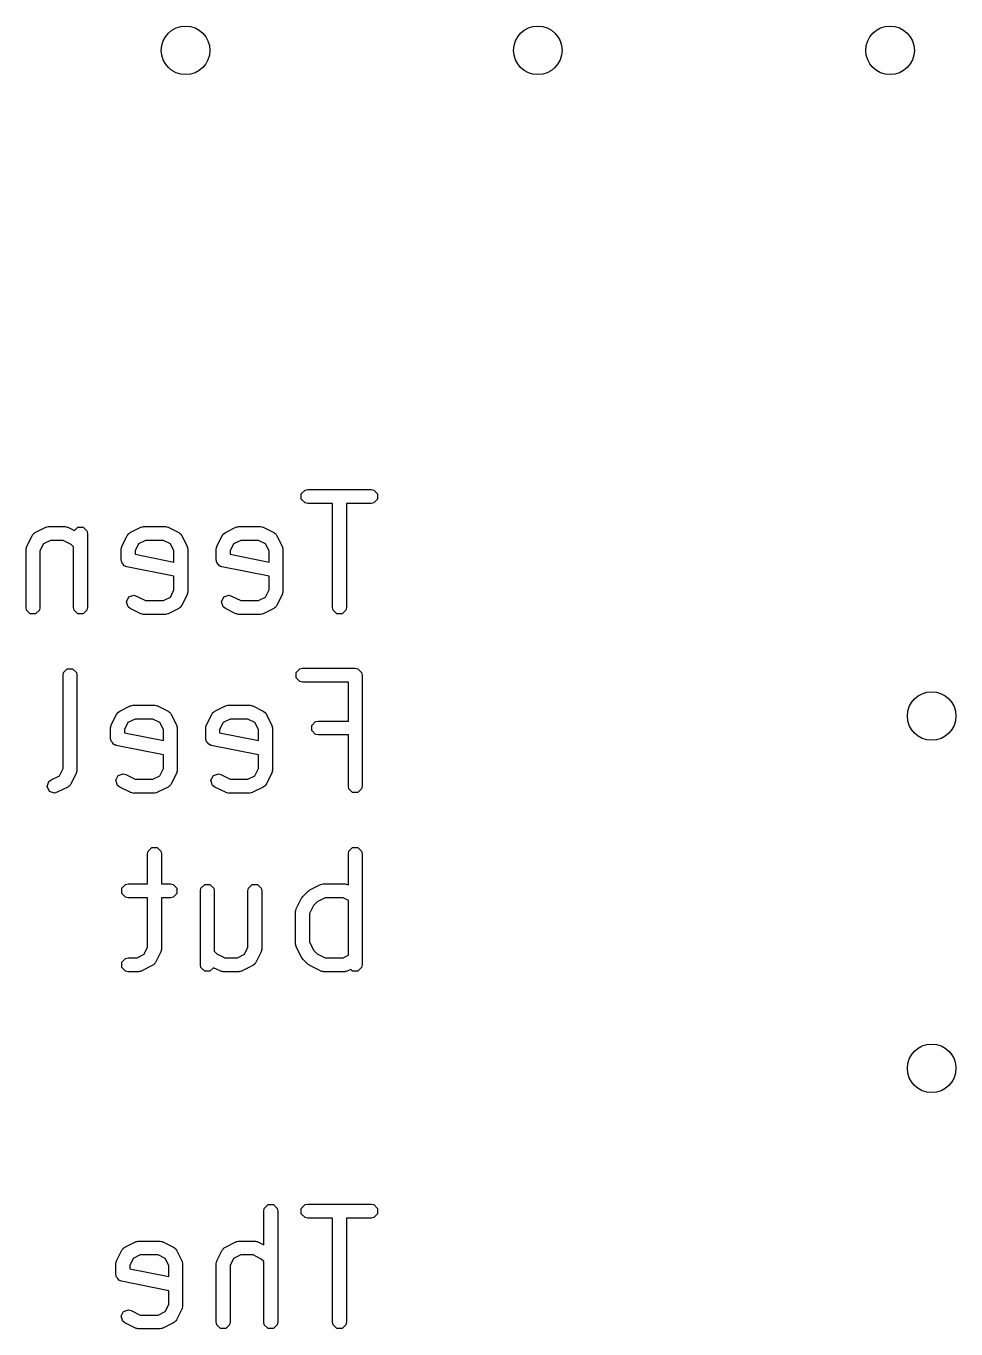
# Model space of a CAD drawing. Extents: x 2.12 to 4.38, y -4.67 to -3.06.
# Drawn here: x 4.113 to 4.377, y -3.4338 to -3.064 of the extents above; entities that cross this region are included whole.
import ezdxf

# ---------------------------------------------------------------- set-up
doc = ezdxf.new("R2010")
doc.units = 0
doc.header["$MEASUREMENT"] = 0
doc.layers.add('BLACK', color=7, linetype='CONTINUOUS')

msp = doc.modelspace()

# ---------------------------------------------------------------- linework, layer by layer
at = {"layer": 'BLACK', "linetype": 'CONTINUOUS'}
for p, q in [((4.19113, -3.19678), (4.19219, -3.19571)), ((4.19113, -3.19828), (4.19113, -3.19678)), ((4.19219, -3.19935), (4.19113, -3.19828)), ((4.19219, -3.19571), (4.19295, -3.19556)), ((4.19295, -3.19556), (4.21095, -3.19556)), ((4.21095, -3.19556), (4.2117, -3.19571)), ((4.2117, -3.19571), (4.21276, -3.19678)), ((4.21276, -3.19828), (4.2117, -3.19935)), ((4.21276, -3.19678), (4.21276, -3.19828)), ((4.19295, -3.1995), (4.19219, -3.19935)), ((4.19998, -3.1995), (4.19295, -3.1995)), ((4.19998, -3.22903), (4.19998, -3.1995)), ((4.21095, -3.1995), (4.20392, -3.1995)), ((4.20392, -3.1995), (4.20392, -3.22903)), ((4.2117, -3.19935), (4.21095, -3.1995)), ((4.11558, -3.20777), (4.11858, -3.20627)), ((4.11858, -3.20627), (4.11867, -3.20624)), ((4.11867, -3.20624), (4.1187, -3.20621)), ((4.1187, -3.20621), (4.11901, -3.20615)), ((4.11901, -3.20615), (4.11932, -3.20607)), ((4.11932, -3.20607), (4.11936, -3.20608)), ((4.11936, -3.20608), (4.11946, -3.20606)), ((4.11946, -3.20606), (4.12396, -3.20606)), ((4.12396, -3.20606), (4.12405, -3.20608)), ((4.12405, -3.20608), (4.1241, -3.20607)), ((4.1241, -3.20607), (4.1244, -3.20615)), ((4.1244, -3.20615), (4.12471, -3.20621)), ((4.12471, -3.20621), (4.12474, -3.20624)), ((4.12474, -3.20624), (4.12484, -3.20627)), ((4.12484, -3.20627), (4.12671, -3.2072)), ((4.12671, -3.2072), (4.1277, -3.20621)), ((4.1277, -3.20621), (4.12921, -3.20621)), ((4.12921, -3.20621), (4.13027, -3.20728)), ((4.14257, -3.20777), (4.14557, -3.20627)), ((4.14557, -3.20627), (4.14567, -3.20624)), ((4.14567, -3.20624), (4.1457, -3.20621)), ((4.1457, -3.20621), (4.14601, -3.20615)), ((4.14601, -3.20615), (4.14631, -3.20607)), ((4.14631, -3.20607), (4.14636, -3.20608)), ((4.14636, -3.20608), (4.14645, -3.20606)), ((4.14645, -3.20606), (4.15245, -3.20606)), ((4.15245, -3.20606), (4.15255, -3.20608)), ((4.15255, -3.20608), (4.15259, -3.20607)), ((4.15259, -3.20607), (4.1529, -3.20615)), ((4.1529, -3.20615), (4.15321, -3.20621)), ((4.15321, -3.20621), (4.15324, -3.20624)), ((4.15324, -3.20624), (4.15333, -3.20627)), ((4.15333, -3.20627), (4.15633, -3.20777)), ((4.16957, -3.20777), (4.17257, -3.20627)), ((4.17257, -3.20627), (4.17267, -3.20624)), ((4.17267, -3.20624), (4.1727, -3.20621)), ((4.1727, -3.20621), (4.17301, -3.20615)), ((4.17301, -3.20615), (4.17331, -3.20607)), ((4.17331, -3.20607), (4.17335, -3.20608)), ((4.17335, -3.20608), (4.17345, -3.20606)), ((4.17345, -3.20606), (4.17945, -3.20606)), ((4.17945, -3.20606), (4.17955, -3.20608)), ((4.17955, -3.20608), (4.17959, -3.20607)), ((4.17959, -3.20607), (4.17989, -3.20615)), ((4.17989, -3.20615), (4.1802, -3.20621)), ((4.1802, -3.20621), (4.18023, -3.20624)), ((4.18023, -3.20624), (4.18033, -3.20627)), ((4.18033, -3.20627), (4.18333, -3.20777)), ((4.1132, -3.21165), (4.1147, -3.20865)), ((4.1147, -3.20865), (4.11494, -3.20834)), ((4.11494, -3.20834), (4.11497, -3.20824)), ((4.11497, -3.20824), (4.11508, -3.20815)), ((4.11508, -3.20815), (4.11517, -3.20804)), ((4.11517, -3.20804), (4.11527, -3.20801)), ((4.11527, -3.20801), (4.11558, -3.20777)), ((4.11992, -3.21), (4.11792, -3.211)), ((4.12349, -3.21), (4.11992, -3.21)), ((4.12579, -3.21115), (4.12349, -3.21)), ((4.13027, -3.20728), (4.13042, -3.20803)), ((4.13042, -3.20803), (4.13042, -3.22903)), ((4.14019, -3.21165), (4.14169, -3.20865)), ((4.14169, -3.20865), (4.14193, -3.20834)), ((4.14193, -3.20834), (4.14197, -3.20824)), ((4.14197, -3.20824), (4.14208, -3.20815)), ((4.14208, -3.20815), (4.14216, -3.20804)), ((4.14216, -3.20804), (4.14226, -3.20801)), ((4.14226, -3.20801), (4.14257, -3.20777)), ((4.14692, -3.21), (4.14492, -3.211)), ((4.15199, -3.21), (4.14692, -3.21)), ((4.15399, -3.211), (4.15199, -3.21)), ((4.15633, -3.20777), (4.15664, -3.20801)), ((4.15664, -3.20801), (4.15674, -3.20804)), ((4.15674, -3.20804), (4.15683, -3.20815)), ((4.15683, -3.20815), (4.15694, -3.20824)), ((4.15694, -3.20824), (4.15697, -3.20834)), ((4.15697, -3.20834), (4.15721, -3.20865)), ((4.15721, -3.20865), (4.15871, -3.21165)), ((4.16719, -3.21165), (4.16869, -3.20865)), ((4.16869, -3.20865), (4.16893, -3.20834)), ((4.16893, -3.20834), (4.16896, -3.20824)), ((4.16896, -3.20824), (4.16907, -3.20815)), ((4.16907, -3.20815), (4.16916, -3.20804)), ((4.16916, -3.20804), (4.16926, -3.20801)), ((4.16926, -3.20801), (4.16957, -3.20777)), ((4.17392, -3.21), (4.17192, -3.211)), ((4.17898, -3.21), (4.17392, -3.21)), ((4.18098, -3.211), (4.17898, -3.21)), ((4.18333, -3.20777), (4.18364, -3.20801)), ((4.18364, -3.20801), (4.18374, -3.20804)), ((4.18374, -3.20804), (4.18383, -3.20815)), ((4.18383, -3.20815), (4.18394, -3.20824)), ((4.18394, -3.20824), (4.18397, -3.20834)), ((4.18397, -3.20834), (4.18421, -3.20865)), ((4.18421, -3.20865), (4.18571, -3.21165)), ((4.11299, -3.21239), (4.11308, -3.21208)), ((4.11301, -3.21243), (4.11299, -3.21239)), ((4.11299, -3.21253), (4.11301, -3.21243)), ((4.11299, -3.22903), (4.11299, -3.21253)), ((4.11308, -3.21208), (4.11314, -3.21178)), ((4.11314, -3.21178), (4.11317, -3.21174)), ((4.11317, -3.21174), (4.1132, -3.21165)), ((4.11792, -3.211), (4.11693, -3.21299)), ((4.11693, -3.21299), (4.11693, -3.22903)), ((4.12649, -3.21184), (4.12579, -3.21115)), ((4.12649, -3.22903), (4.12649, -3.21184)), ((4.13999, -3.21239), (4.14007, -3.21208)), ((4.14, -3.21243), (4.13999, -3.21239)), ((4.13999, -3.21253), (4.14, -3.21243)), ((4.13999, -3.21553), (4.13999, -3.21253)), ((4.14007, -3.21208), (4.14014, -3.21178)), ((4.14014, -3.21178), (4.14017, -3.21174)), ((4.14017, -3.21174), (4.14019, -3.21165)), ((4.14492, -3.211), (4.14392, -3.21299)), ((4.14392, -3.21299), (4.14392, -3.21391)), ((4.14392, -3.21391), (4.15498, -3.21613)), ((4.15498, -3.21299), (4.15399, -3.211)), ((4.15498, -3.21613), (4.15498, -3.21299)), ((4.15871, -3.21165), (4.15874, -3.21174)), ((4.15874, -3.21174), (4.15877, -3.21178)), ((4.15877, -3.21178), (4.15883, -3.21208)), ((4.15883, -3.21208), (4.15892, -3.21239)), ((4.15892, -3.21239), (4.1589, -3.21243)), ((4.1589, -3.21243), (4.15892, -3.21253)), ((4.15892, -3.21253), (4.15892, -3.22453)), ((4.16698, -3.21253), (4.167, -3.21243)), ((4.16698, -3.21553), (4.16698, -3.21253)), ((4.16699, -3.21239), (4.16707, -3.21208)), ((4.167, -3.21243), (4.16699, -3.21239)), ((4.16707, -3.21208), (4.16713, -3.21178)), ((4.16713, -3.21178), (4.16716, -3.21174)), ((4.16716, -3.21174), (4.16719, -3.21165)), ((4.17192, -3.211), (4.17092, -3.21299)), ((4.17092, -3.21299), (4.17092, -3.21391)), ((4.17092, -3.21391), (4.18198, -3.21613)), ((4.18198, -3.21299), (4.18098, -3.211)), ((4.18198, -3.21613), (4.18198, -3.21299)), ((4.18571, -3.21165), (4.18574, -3.21174)), ((4.18574, -3.21174), (4.18577, -3.21178)), ((4.18577, -3.21178), (4.18583, -3.21208)), ((4.18583, -3.21208), (4.18591, -3.21239)), ((4.18591, -3.21239), (4.1859, -3.21243)), ((4.1859, -3.21243), (4.18592, -3.21253)), ((4.18592, -3.21253), (4.18592, -3.22453)), ((4.14004, -3.21581), (4.13999, -3.21553)), ((4.14002, -3.21591), (4.14004, -3.21581)), ((4.14008, -3.21599), (4.14002, -3.21591)), ((4.14014, -3.21628), (4.14008, -3.21599)), ((4.14054, -3.21669), (4.14014, -3.21628)), ((4.14086, -3.21716), (4.14054, -3.21669)), ((4.14113, -3.21728), (4.14086, -3.21716)), ((4.1412, -3.21735), (4.14113, -3.21728)), ((4.1413, -3.21735), (4.1412, -3.21735)), ((4.14157, -3.21746), (4.1413, -3.21735)), ((4.15498, -3.22014), (4.14157, -3.21746)), ((4.16704, -3.21581), (4.16698, -3.21553)), ((4.16702, -3.21591), (4.16704, -3.21581)), ((4.16707, -3.21599), (4.16702, -3.21591)), ((4.16713, -3.21628), (4.16707, -3.21599)), ((4.16754, -3.21669), (4.16713, -3.21628)), ((4.16786, -3.21716), (4.16754, -3.21669)), ((4.16813, -3.21728), (4.16786, -3.21716)), ((4.1682, -3.21735), (4.16813, -3.21728)), ((4.1683, -3.21735), (4.1682, -3.21735)), ((4.16856, -3.21746), (4.1683, -3.21735)), ((4.18198, -3.22014), (4.16856, -3.21746)), ((4.15498, -3.22406), (4.15498, -3.22014)), ((4.18198, -3.22406), (4.18198, -3.22014)), ((4.15399, -3.22606), (4.15498, -3.22406)), ((4.15883, -3.22497), (4.15877, -3.22528)), ((4.15892, -3.22467), (4.15883, -3.22497)), ((4.15892, -3.22453), (4.1589, -3.22462)), ((4.1589, -3.22462), (4.15892, -3.22467)), ((4.18098, -3.22606), (4.18198, -3.22406)), ((4.18583, -3.22497), (4.18577, -3.22528)), ((4.18591, -3.22467), (4.18583, -3.22497)), ((4.18592, -3.22453), (4.1859, -3.22462)), ((4.1859, -3.22462), (4.18591, -3.22467)), ((4.14149, -3.22739), (4.14216, -3.22604)), ((4.14197, -3.22882), (4.14149, -3.22739)), ((4.14216, -3.22604), (4.14359, -3.22556)), ((4.14359, -3.22556), (4.14433, -3.22577)), ((4.14433, -3.22577), (4.14692, -3.22706)), ((4.14692, -3.22706), (4.15199, -3.22706)), ((4.15199, -3.22706), (4.15399, -3.22606)), ((4.15697, -3.22872), (4.15694, -3.22882)), ((4.15721, -3.22841), (4.15697, -3.22872)), ((4.15871, -3.22541), (4.15721, -3.22841)), ((4.15874, -3.22531), (4.15871, -3.22541)), ((4.15877, -3.22528), (4.15874, -3.22531)), ((4.16849, -3.22739), (4.16916, -3.22604)), ((4.16896, -3.22882), (4.16849, -3.22739)), ((4.16916, -3.22604), (4.17059, -3.22556)), ((4.17059, -3.22556), (4.17133, -3.22577)), ((4.17133, -3.22577), (4.17392, -3.22706)), ((4.17392, -3.22706), (4.17898, -3.22706)), ((4.17898, -3.22706), (4.18098, -3.22606)), ((4.18397, -3.22872), (4.18394, -3.22882)), ((4.18421, -3.22841), (4.18397, -3.22872)), ((4.18571, -3.22541), (4.18421, -3.22841)), ((4.18574, -3.22531), (4.18571, -3.22541)), ((4.18577, -3.22528), (4.18574, -3.22531)), ((4.11314, -3.22978), (4.11299, -3.22903)), ((4.1142, -3.23085), (4.11314, -3.22978)), ((4.11571, -3.23085), (4.1142, -3.23085)), ((4.11678, -3.22978), (4.11571, -3.23085)), ((4.11693, -3.22903), (4.11678, -3.22978)), ((4.12664, -3.22978), (4.12649, -3.22903)), ((4.1277, -3.23085), (4.12664, -3.22978)), ((4.12921, -3.23085), (4.1277, -3.23085)), ((4.13027, -3.22978), (4.12921, -3.23085)), ((4.13042, -3.22903), (4.13027, -3.22978)), ((4.14257, -3.22929), (4.14197, -3.22882)), ((4.14557, -3.23079), (4.14257, -3.22929)), ((4.14567, -3.23081), (4.14557, -3.23079)), ((4.1457, -3.23085), (4.14567, -3.23081)), ((4.14601, -3.23091), (4.1457, -3.23085)), ((4.14631, -3.23099), (4.14601, -3.23091)), ((4.14636, -3.23098), (4.14631, -3.23099)), ((4.14645, -3.231), (4.14636, -3.23098)), ((4.15245, -3.231), (4.14645, -3.231)), ((4.15255, -3.23098), (4.15245, -3.231)), ((4.15259, -3.23099), (4.15255, -3.23098)), ((4.1529, -3.23091), (4.15259, -3.23099)), ((4.15321, -3.23085), (4.1529, -3.23091)), ((4.15324, -3.23081), (4.15321, -3.23085)), ((4.15333, -3.23079), (4.15324, -3.23081)), ((4.15633, -3.22929), (4.15333, -3.23079)), ((4.15664, -3.22905), (4.15633, -3.22929)), ((4.15674, -3.22901), (4.15664, -3.22905)), ((4.15683, -3.2289), (4.15674, -3.22901)), ((4.15694, -3.22882), (4.15683, -3.2289)), ((4.16957, -3.22929), (4.16896, -3.22882)), ((4.17257, -3.23079), (4.16957, -3.22929)), ((4.17267, -3.23081), (4.17257, -3.23079)), ((4.1727, -3.23085), (4.17267, -3.23081)), ((4.17301, -3.23091), (4.1727, -3.23085)), ((4.17331, -3.23099), (4.17301, -3.23091)), ((4.17335, -3.23098), (4.17331, -3.23099)), ((4.17345, -3.231), (4.17335, -3.23098)), ((4.17945, -3.231), (4.17345, -3.231)), ((4.17955, -3.23098), (4.17945, -3.231)), ((4.17959, -3.23099), (4.17955, -3.23098)), ((4.17989, -3.23091), (4.17959, -3.23099)), ((4.1802, -3.23085), (4.17989, -3.23091)), ((4.18023, -3.23081), (4.1802, -3.23085)), ((4.18033, -3.23079), (4.18023, -3.23081)), ((4.18333, -3.22929), (4.18033, -3.23079)), ((4.18364, -3.22905), (4.18333, -3.22929)), ((4.18374, -3.22901), (4.18364, -3.22905)), ((4.18383, -3.2289), (4.18374, -3.22901)), ((4.18394, -3.22882), (4.18383, -3.2289)), ((4.20013, -3.22978), (4.19998, -3.22903)), ((4.20119, -3.23085), (4.20013, -3.22978)), ((4.2027, -3.23085), (4.20119, -3.23085)), ((4.20377, -3.22978), (4.2027, -3.23085)), ((4.20392, -3.22903), (4.20377, -3.22978)), ((4.12364, -3.24748), (4.1247, -3.24642)), ((4.1247, -3.24642), (4.12621, -3.24642)), ((4.12621, -3.24642), (4.12728, -3.24748)), ((4.18963, -3.24748), (4.19069, -3.24642)), ((4.19069, -3.24642), (4.19145, -3.24627)), ((4.19145, -3.24627), (4.20645, -3.24627)), ((4.20645, -3.24627), (4.2072, -3.24642)), ((4.2072, -3.24642), (4.20826, -3.24748)), ((4.12349, -3.24824), (4.12364, -3.24748)), ((4.12349, -3.27477), (4.12349, -3.24824)), ((4.12728, -3.24748), (4.12742, -3.24824)), ((4.12742, -3.24824), (4.12742, -3.27523)), ((4.18963, -3.24899), (4.18963, -3.24748)), ((4.19069, -3.25006), (4.18963, -3.24899)), ((4.19145, -3.25021), (4.19069, -3.25006)), ((4.20448, -3.25021), (4.19145, -3.25021)), ((4.20448, -3.26127), (4.20448, -3.25021)), ((4.20826, -3.24748), (4.20841, -3.24824)), ((4.20841, -3.24824), (4.20841, -3.27973)), ((4.13957, -3.25848), (4.14257, -3.25698)), ((4.14257, -3.25698), (4.14267, -3.25695)), ((4.14267, -3.25695), (4.1427, -3.25692)), ((4.1427, -3.25692), (4.14301, -3.25686)), ((4.14301, -3.25686), (4.14331, -3.25677)), ((4.14331, -3.25677), (4.14336, -3.25679)), ((4.14336, -3.25679), (4.14345, -3.25677)), ((4.14345, -3.25677), (4.14945, -3.25677)), ((4.14945, -3.25677), (4.14955, -3.25679)), ((4.14955, -3.25679), (4.14959, -3.25677)), ((4.14959, -3.25677), (4.1499, -3.25686)), ((4.1499, -3.25686), (4.15021, -3.25692)), ((4.15021, -3.25692), (4.15024, -3.25695)), ((4.15024, -3.25695), (4.15033, -3.25698)), ((4.15033, -3.25698), (4.15333, -3.25848)), ((4.16657, -3.25848), (4.16957, -3.25698)), ((4.16957, -3.25698), (4.16967, -3.25695)), ((4.16967, -3.25695), (4.1697, -3.25692)), ((4.1697, -3.25692), (4.17001, -3.25686)), ((4.17001, -3.25686), (4.17031, -3.25677)), ((4.17031, -3.25677), (4.17035, -3.25679)), ((4.17035, -3.25679), (4.17045, -3.25677)), ((4.17045, -3.25677), (4.17645, -3.25677)), ((4.17645, -3.25677), (4.17655, -3.25679)), ((4.17655, -3.25679), (4.17659, -3.25677)), ((4.17659, -3.25677), (4.17689, -3.25686)), ((4.17689, -3.25686), (4.1772, -3.25692)), ((4.1772, -3.25692), (4.17724, -3.25695)), ((4.17724, -3.25695), (4.17733, -3.25698)), ((4.17733, -3.25698), (4.18033, -3.25848)), ((4.13719, -3.26236), (4.13869, -3.25936)), ((4.13869, -3.25936), (4.13893, -3.25905)), ((4.13893, -3.25905), (4.13897, -3.25895)), ((4.13897, -3.25895), (4.13908, -3.25886)), ((4.13908, -3.25886), (4.13916, -3.25875)), ((4.13916, -3.25875), (4.13926, -3.25872)), ((4.13926, -3.25872), (4.13957, -3.25848)), ((4.14192, -3.2617), (4.14092, -3.2637)), ((4.14392, -3.2607), (4.14192, -3.2617)), ((4.14899, -3.2607), (4.14392, -3.2607)), ((4.15099, -3.2617), (4.14899, -3.2607)), ((4.15198, -3.2637), (4.15099, -3.2617)), ((4.15333, -3.25848), (4.15364, -3.25872)), ((4.15364, -3.25872), (4.15374, -3.25875)), ((4.15374, -3.25875), (4.15383, -3.25886)), ((4.15383, -3.25886), (4.15394, -3.25895)), ((4.15394, -3.25895), (4.15397, -3.25905)), ((4.15397, -3.25905), (4.15421, -3.25936)), ((4.15421, -3.25936), (4.15571, -3.26236)), ((4.16419, -3.26236), (4.16569, -3.25936)), ((4.16569, -3.25936), (4.16593, -3.25905)), ((4.16593, -3.25905), (4.16596, -3.25895)), ((4.16596, -3.25895), (4.16608, -3.25886)), ((4.16608, -3.25886), (4.16616, -3.25875)), ((4.16616, -3.25875), (4.16626, -3.25872)), ((4.16626, -3.25872), (4.16657, -3.25848)), ((4.16892, -3.2617), (4.16792, -3.2637)), ((4.17092, -3.2607), (4.16892, -3.2617)), ((4.17599, -3.2607), (4.17092, -3.2607)), ((4.17798, -3.2617), (4.17599, -3.2607)), ((4.17898, -3.2637), (4.17798, -3.2617)), ((4.18033, -3.25848), (4.18064, -3.25872)), ((4.18064, -3.25872), (4.18074, -3.25875)), ((4.18074, -3.25875), (4.18083, -3.25886)), ((4.18083, -3.25886), (4.18094, -3.25895)), ((4.18094, -3.25895), (4.18097, -3.25905)), ((4.18097, -3.25905), (4.18121, -3.25936)), ((4.18121, -3.25936), (4.18271, -3.26236)), ((4.19413, -3.26248), (4.19519, -3.26142)), ((4.19519, -3.26142), (4.19595, -3.26127)), ((4.19595, -3.26127), (4.20448, -3.26127)), ((4.13699, -3.2631), (4.13707, -3.26279)), ((4.13701, -3.26314), (4.13699, -3.2631)), ((4.13699, -3.26324), (4.13701, -3.26314)), ((4.13699, -3.26624), (4.13699, -3.26324)), ((4.13707, -3.26279), (4.13714, -3.26248)), ((4.13714, -3.26248), (4.13717, -3.26245)), ((4.13717, -3.26245), (4.13719, -3.26236)), ((4.14092, -3.2637), (4.14092, -3.26462)), ((4.14092, -3.26462), (4.15198, -3.26683)), ((4.15198, -3.26683), (4.15198, -3.2637)), ((4.15571, -3.26236), (4.15574, -3.26245)), ((4.15574, -3.26245), (4.15577, -3.26248)), ((4.15577, -3.26248), (4.15583, -3.26279)), ((4.15583, -3.26279), (4.15592, -3.2631)), ((4.15592, -3.2631), (4.1559, -3.26314)), ((4.1559, -3.26314), (4.15592, -3.26324)), ((4.15592, -3.26324), (4.15592, -3.27523)), ((4.16398, -3.26324), (4.164, -3.26314)), ((4.16398, -3.26624), (4.16398, -3.26324)), ((4.16399, -3.2631), (4.16407, -3.26279)), ((4.164, -3.26314), (4.16399, -3.2631)), ((4.16407, -3.26279), (4.16413, -3.26248)), ((4.16413, -3.26248), (4.16416, -3.26245)), ((4.16416, -3.26245), (4.16419, -3.26236)), ((4.16792, -3.2637), (4.16792, -3.26462)), ((4.16792, -3.26462), (4.17898, -3.26683)), ((4.17898, -3.26683), (4.17898, -3.2637)), ((4.18271, -3.26236), (4.18274, -3.26245)), ((4.18274, -3.26245), (4.18277, -3.26248)), ((4.18277, -3.26248), (4.18283, -3.26279)), ((4.18283, -3.26279), (4.18291, -3.2631)), ((4.18291, -3.2631), (4.1829, -3.26314)), ((4.1829, -3.26314), (4.18292, -3.26324)), ((4.18292, -3.26324), (4.18292, -3.27523)), ((4.19413, -3.26399), (4.19413, -3.26248)), ((4.19519, -3.26505), (4.19413, -3.26399)), ((4.19595, -3.2652), (4.19519, -3.26505)), ((4.20448, -3.2652), (4.19595, -3.2652)), ((4.20448, -3.27973), (4.20448, -3.2652)), ((4.13704, -3.26652), (4.13699, -3.26624)), ((4.13702, -3.26662), (4.13704, -3.26652)), ((4.13708, -3.2667), (4.13702, -3.26662)), ((4.13714, -3.26699), (4.13708, -3.2667)), ((4.13754, -3.26739), (4.13714, -3.26699)), ((4.13786, -3.26787), (4.13754, -3.26739)), ((4.13813, -3.26798), (4.13786, -3.26787)), ((4.1382, -3.26805), (4.13813, -3.26798)), ((4.1383, -3.26805), (4.1382, -3.26805)), ((4.13857, -3.26817), (4.1383, -3.26805)), ((4.15198, -3.27085), (4.13857, -3.26817)), ((4.16404, -3.26652), (4.16398, -3.26624)), ((4.16402, -3.26662), (4.16404, -3.26652)), ((4.16408, -3.2667), (4.16402, -3.26662)), ((4.16413, -3.26699), (4.16408, -3.2667)), ((4.16454, -3.26739), (4.16413, -3.26699)), ((4.16486, -3.26787), (4.16454, -3.26739)), ((4.16513, -3.26798), (4.16486, -3.26787)), ((4.1652, -3.26805), (4.16513, -3.26798)), ((4.1653, -3.26805), (4.1652, -3.26805)), ((4.16557, -3.26817), (4.1653, -3.26805)), ((4.17898, -3.27085), (4.16557, -3.26817)), ((4.15198, -3.27477), (4.15198, -3.27085)), ((4.17898, -3.27477), (4.17898, -3.27085)), ((4.12008, -3.27797), (4.12249, -3.27677)), ((4.12249, -3.27677), (4.12349, -3.27477)), ((4.12722, -3.27611), (4.12572, -3.27911)), ((4.12724, -3.27602), (4.12722, -3.27611)), ((4.12728, -3.27599), (4.12724, -3.27602)), ((4.12734, -3.27568), (4.12728, -3.27599)), ((4.12742, -3.27537), (4.12734, -3.27568)), ((4.12742, -3.27523), (4.12741, -3.27533)), ((4.12741, -3.27533), (4.12742, -3.27537)), ((4.13849, -3.27809), (4.13916, -3.27675)), ((4.13916, -3.27675), (4.14059, -3.27627)), ((4.14059, -3.27627), (4.14133, -3.27647)), ((4.14133, -3.27647), (4.14392, -3.27777)), ((4.14899, -3.27777), (4.15099, -3.27677)), ((4.15099, -3.27677), (4.15198, -3.27477)), ((4.15571, -3.27611), (4.15421, -3.27911)), ((4.15574, -3.27602), (4.15571, -3.27611)), ((4.15577, -3.27599), (4.15574, -3.27602)), ((4.15583, -3.27568), (4.15577, -3.27599)), ((4.15592, -3.27537), (4.15583, -3.27568)), ((4.15592, -3.27523), (4.1559, -3.27533)), ((4.1559, -3.27533), (4.15592, -3.27537)), ((4.16549, -3.27809), (4.16616, -3.27675)), ((4.16616, -3.27675), (4.16759, -3.27627)), ((4.16759, -3.27627), (4.16833, -3.27647)), ((4.16833, -3.27647), (4.17092, -3.27777)), ((4.17599, -3.27777), (4.17798, -3.27677)), ((4.17798, -3.27677), (4.17898, -3.27477)), ((4.18271, -3.27611), (4.18121, -3.27911)), ((4.18274, -3.27602), (4.18271, -3.27611)), ((4.18277, -3.27599), (4.18274, -3.27602)), ((4.18283, -3.27568), (4.18277, -3.27599)), ((4.18291, -3.27537), (4.18283, -3.27568)), ((4.18292, -3.27523), (4.1829, -3.27533)), ((4.1829, -3.27533), (4.18291, -3.27537)), ((4.11899, -3.27987), (4.11947, -3.27844)), ((4.11967, -3.28122), (4.11899, -3.27987)), ((4.11947, -3.27844), (4.12008, -3.27797)), ((4.12484, -3.27999), (4.12184, -3.28149)), ((4.12515, -3.27975), (4.12484, -3.27999)), ((4.12525, -3.27972), (4.12515, -3.27975)), ((4.12533, -3.27961), (4.12525, -3.27972)), ((4.12544, -3.27952), (4.12533, -3.27961)), ((4.12548, -3.27942), (4.12544, -3.27952)), ((4.12572, -3.27911), (4.12548, -3.27942)), ((4.13897, -3.27952), (4.13849, -3.27809)), ((4.13957, -3.27999), (4.13897, -3.27952)), ((4.14257, -3.28149), (4.13957, -3.27999)), ((4.14392, -3.27777), (4.14899, -3.27777)), ((4.15333, -3.27999), (4.15033, -3.28149)), ((4.15364, -3.27975), (4.15333, -3.27999)), ((4.15374, -3.27972), (4.15364, -3.27975)), ((4.15383, -3.27961), (4.15374, -3.27972)), ((4.15394, -3.27952), (4.15383, -3.27961)), ((4.15397, -3.27942), (4.15394, -3.27952)), ((4.15421, -3.27911), (4.15397, -3.27942)), ((4.16596, -3.27952), (4.16549, -3.27809)), ((4.16657, -3.27999), (4.16596, -3.27952)), ((4.16957, -3.28149), (4.16657, -3.27999)), ((4.17092, -3.27777), (4.17599, -3.27777)), ((4.18033, -3.27999), (4.17733, -3.28149)), ((4.18064, -3.27975), (4.18033, -3.27999)), ((4.18074, -3.27972), (4.18064, -3.27975)), ((4.18083, -3.27961), (4.18074, -3.27972)), ((4.18094, -3.27952), (4.18083, -3.27961)), ((4.18097, -3.27942), (4.18094, -3.27952)), ((4.18121, -3.27911), (4.18097, -3.27942)), ((4.20463, -3.28049), (4.20448, -3.27973)), ((4.20569, -3.28155), (4.20463, -3.28049)), ((4.20826, -3.28049), (4.2072, -3.28155)), ((4.20841, -3.27973), (4.20826, -3.28049)), ((4.1211, -3.2817), (4.11967, -3.28122)), ((4.12184, -3.28149), (4.1211, -3.2817)), ((4.14267, -3.28152), (4.14257, -3.28149)), ((4.1427, -3.28155), (4.14267, -3.28152)), ((4.14301, -3.28161), (4.1427, -3.28155)), ((4.14331, -3.2817), (4.14301, -3.28161)), ((4.14336, -3.28168), (4.14331, -3.2817)), ((4.14345, -3.2817), (4.14336, -3.28168)), ((4.14945, -3.2817), (4.14345, -3.2817)), ((4.14955, -3.28168), (4.14945, -3.2817)), ((4.14959, -3.2817), (4.14955, -3.28168)), ((4.1499, -3.28161), (4.14959, -3.2817)), ((4.15021, -3.28155), (4.1499, -3.28161)), ((4.15024, -3.28152), (4.15021, -3.28155)), ((4.15033, -3.28149), (4.15024, -3.28152)), ((4.16967, -3.28152), (4.16957, -3.28149)), ((4.1697, -3.28155), (4.16967, -3.28152)), ((4.17001, -3.28161), (4.1697, -3.28155)), ((4.17031, -3.2817), (4.17001, -3.28161)), ((4.17035, -3.28168), (4.17031, -3.2817)), ((4.17045, -3.2817), (4.17035, -3.28168)), ((4.17645, -3.2817), (4.17045, -3.2817)), ((4.17655, -3.28168), (4.17645, -3.2817)), ((4.17659, -3.2817), (4.17655, -3.28168)), ((4.17689, -3.28161), (4.17659, -3.2817)), ((4.1772, -3.28155), (4.17689, -3.28161)), ((4.17724, -3.28152), (4.1772, -3.28155)), ((4.17733, -3.28149), (4.17724, -3.28152)), ((4.2072, -3.28155), (4.20569, -3.28155)), ((4.14748, -3.29894), (4.14763, -3.29819)), ((4.14748, -3.30747), (4.14748, -3.29894)), ((4.14763, -3.29819), (4.1487, -3.29713)), ((4.1487, -3.29713), (4.15021, -3.29713)), ((4.15021, -3.29713), (4.15127, -3.29819)), ((4.15127, -3.29819), (4.15142, -3.29894)), ((4.15142, -3.29894), (4.15142, -3.30747)), ((4.20448, -3.29894), (4.20463, -3.29819)), ((4.20448, -3.30776), (4.20448, -3.29894)), ((4.20463, -3.29819), (4.20569, -3.29713)), ((4.20569, -3.29713), (4.2072, -3.29713)), ((4.2072, -3.29713), (4.20826, -3.29819)), ((4.20826, -3.29819), (4.20841, -3.29894)), ((4.20841, -3.29894), (4.20841, -3.33044)), ((4.14014, -3.30869), (4.1412, -3.30762)), ((4.14014, -3.3102), (4.14014, -3.30869)), ((4.1412, -3.30762), (4.14195, -3.30747)), ((4.14195, -3.30747), (4.14748, -3.30747)), ((4.15142, -3.30747), (4.15395, -3.30747)), ((4.15395, -3.30747), (4.15471, -3.30762)), ((4.15471, -3.30762), (4.15577, -3.30869)), ((4.15577, -3.30869), (4.15577, -3.3102)), ((4.16248, -3.30944), (4.16263, -3.30869)), ((4.16248, -3.33044), (4.16248, -3.30944)), ((4.16263, -3.30869), (4.1637, -3.30762)), ((4.1637, -3.30762), (4.1652, -3.30762)), ((4.1652, -3.30762), (4.16627, -3.30869)), ((4.16627, -3.30869), (4.16642, -3.30944)), ((4.16642, -3.30944), (4.16642, -3.32663)), ((4.17598, -3.30944), (4.17613, -3.30869)), ((4.17598, -3.32548), (4.17598, -3.30944)), ((4.17613, -3.30869), (4.1772, -3.30762)), ((4.1772, -3.30762), (4.1787, -3.30762)), ((4.1787, -3.30762), (4.17977, -3.30869)), ((4.17977, -3.30869), (4.17992, -3.30944)), ((4.17992, -3.30944), (4.17992, -3.32594)), ((4.19156, -3.31105), (4.19306, -3.30955)), ((4.19306, -3.30955), (4.19332, -3.30938)), ((4.19332, -3.30938), (4.19357, -3.30918)), ((4.19357, -3.30918), (4.19657, -3.30768)), ((4.19657, -3.30768), (4.19666, -3.30766)), ((4.19666, -3.30766), (4.19669, -3.30762)), ((4.19669, -3.30762), (4.197, -3.30756)), ((4.197, -3.30756), (4.19731, -3.30748)), ((4.19731, -3.30748), (4.19735, -3.30749)), ((4.19735, -3.30749), (4.19745, -3.30747)), ((4.19745, -3.30747), (4.20345, -3.30747)), ((4.20345, -3.30747), (4.20354, -3.30749)), ((4.20354, -3.30749), (4.20359, -3.30748)), ((4.20359, -3.30748), (4.20389, -3.30756)), ((4.20389, -3.30756), (4.2042, -3.30762)), ((4.2042, -3.30762), (4.20423, -3.30766)), ((4.20423, -3.30766), (4.20433, -3.30768)), ((4.20433, -3.30768), (4.20448, -3.30776)), ((4.1412, -3.31126), (4.14014, -3.3102)), ((4.14195, -3.31141), (4.1412, -3.31126)), ((4.14748, -3.31141), (4.14195, -3.31141)), ((4.14748, -3.32548), (4.14748, -3.31141)), ((4.15395, -3.31141), (4.15142, -3.31141)), ((4.15142, -3.31141), (4.15142, -3.32594)), ((4.15471, -3.31126), (4.15395, -3.31141)), ((4.15577, -3.3102), (4.15471, -3.31126)), ((4.18969, -3.31456), (4.19119, -3.31156)), ((4.19119, -3.31156), (4.19138, -3.31131)), ((4.19138, -3.31131), (4.19156, -3.31105)), ((4.19457, -3.31361), (4.19342, -3.31591)), ((4.19561, -3.31256), (4.19457, -3.31361)), ((4.19791, -3.31141), (4.19561, -3.31256)), ((4.20298, -3.31141), (4.19791, -3.31141)), ((4.20448, -3.31216), (4.20298, -3.31141)), ((4.20448, -3.32772), (4.20448, -3.31216)), ((4.18948, -3.3153), (4.18957, -3.315)), ((4.1895, -3.31535), (4.18948, -3.3153)), ((4.18948, -3.31544), (4.1895, -3.31535)), ((4.18948, -3.32444), (4.18948, -3.31544)), ((4.18957, -3.315), (4.18963, -3.31469)), ((4.18963, -3.31469), (4.18966, -3.31466)), ((4.18966, -3.31466), (4.18969, -3.31456)), ((4.19342, -3.31591), (4.19342, -3.32398)), ((4.1895, -3.32454), (4.18948, -3.32444)), ((4.18948, -3.32458), (4.1895, -3.32454)), ((4.18957, -3.32489), (4.18948, -3.32458)), ((4.18963, -3.32519), (4.18957, -3.32489)), ((4.19342, -3.32398), (4.19457, -3.32627)), ((4.1412, -3.32862), (4.14195, -3.32847)), ((4.14195, -3.32847), (4.14449, -3.32847)), ((4.14449, -3.32847), (4.14649, -3.32747)), ((4.14649, -3.32747), (4.14748, -3.32548)), ((4.15121, -3.32682), (4.14971, -3.32982)), ((4.15124, -3.32673), (4.15121, -3.32682)), ((4.15127, -3.32669), (4.15124, -3.32673)), ((4.15133, -3.32638), (4.15127, -3.32669)), ((4.15142, -3.32608), (4.15133, -3.32638)), ((4.15142, -3.32594), (4.1514, -3.32604)), ((4.1514, -3.32604), (4.15142, -3.32608)), ((4.16642, -3.32663), (4.16712, -3.32732)), ((4.16712, -3.32732), (4.16942, -3.32847)), ((4.16942, -3.32847), (4.17299, -3.32847)), ((4.17299, -3.32847), (4.17498, -3.32747)), ((4.17498, -3.32747), (4.17598, -3.32548)), ((4.17971, -3.32682), (4.17821, -3.32982)), ((4.17974, -3.32673), (4.17971, -3.32682)), ((4.17977, -3.32669), (4.17974, -3.32673)), ((4.17983, -3.32638), (4.17977, -3.32669)), ((4.17991, -3.32608), (4.17983, -3.32638)), ((4.17992, -3.32594), (4.1799, -3.32604)), ((4.1799, -3.32604), (4.17991, -3.32608)), ((4.18966, -3.32523), (4.18963, -3.32519)), ((4.18969, -3.32532), (4.18966, -3.32523)), ((4.19119, -3.32832), (4.18969, -3.32532)), ((4.19138, -3.32857), (4.19119, -3.32832)), ((4.19156, -3.32883), (4.19138, -3.32857)), ((4.19457, -3.32627), (4.19561, -3.32732)), ((4.19561, -3.32732), (4.19791, -3.32847)), ((4.19791, -3.32847), (4.20298, -3.32847)), ((4.20298, -3.32847), (4.20448, -3.32772)), ((4.14014, -3.32969), (4.1412, -3.32862)), ((4.14014, -3.33119), (4.14014, -3.32969)), ((4.1412, -3.33226), (4.14014, -3.33119)), ((4.14195, -3.33241), (4.1412, -3.33226)), ((4.14571, -3.33226), (4.1454, -3.33232)), ((4.14574, -3.33223), (4.14571, -3.33226)), ((4.14583, -3.3322), (4.14574, -3.33223)), ((4.14883, -3.3307), (4.14583, -3.3322)), ((4.14914, -3.33046), (4.14883, -3.3307)), ((4.14924, -3.33043), (4.14914, -3.33046)), ((4.14933, -3.33032), (4.14924, -3.33043)), ((4.14944, -3.33023), (4.14933, -3.33032)), ((4.14947, -3.33013), (4.14944, -3.33023)), ((4.14971, -3.32982), (4.14947, -3.33013)), ((4.16263, -3.33119), (4.16248, -3.33044)), ((4.1637, -3.33226), (4.16263, -3.33119)), ((4.1652, -3.33226), (4.1637, -3.33226)), ((4.1662, -3.33127), (4.1652, -3.33226)), ((4.16807, -3.3322), (4.1662, -3.33127)), ((4.16817, -3.33223), (4.16807, -3.3322)), ((4.1682, -3.33226), (4.16817, -3.33223)), ((4.16851, -3.33232), (4.1682, -3.33226)), ((4.1742, -3.33226), (4.17389, -3.33232)), ((4.17424, -3.33223), (4.1742, -3.33226)), ((4.17433, -3.3322), (4.17424, -3.33223)), ((4.17733, -3.3307), (4.17433, -3.3322)), ((4.17764, -3.33046), (4.17733, -3.3307)), ((4.17774, -3.33043), (4.17764, -3.33046)), ((4.17783, -3.33032), (4.17774, -3.33043)), ((4.17794, -3.33023), (4.17783, -3.33032)), ((4.17797, -3.33013), (4.17794, -3.33023)), ((4.17821, -3.32982), (4.17797, -3.33013)), ((4.19306, -3.33033), (4.19156, -3.32883)), ((4.19332, -3.33051), (4.19306, -3.33033)), ((4.19357, -3.3307), (4.19332, -3.33051)), ((4.19657, -3.3322), (4.19357, -3.3307)), ((4.19666, -3.33223), (4.19657, -3.3322)), ((4.19669, -3.33226), (4.19666, -3.33223)), ((4.197, -3.33232), (4.19669, -3.33226)), ((4.2042, -3.33226), (4.20389, -3.33232)), ((4.20423, -3.33223), (4.2042, -3.33226)), ((4.20433, -3.3322), (4.20423, -3.33223)), ((4.2052, -3.33177), (4.20433, -3.3322)), ((4.20569, -3.33226), (4.2052, -3.33177)), ((4.2072, -3.33226), (4.20569, -3.33226)), ((4.20826, -3.33119), (4.2072, -3.33226)), ((4.20841, -3.33044), (4.20826, -3.33119)), ((4.14495, -3.33241), (4.14195, -3.33241)), ((4.14505, -3.33239), (4.14495, -3.33241)), ((4.14509, -3.3324), (4.14505, -3.33239)), ((4.1454, -3.33232), (4.14509, -3.3324)), ((4.16881, -3.3324), (4.16851, -3.33232)), ((4.16885, -3.33239), (4.16881, -3.3324)), ((4.16895, -3.33241), (4.16885, -3.33239)), ((4.17345, -3.33241), (4.16895, -3.33241)), ((4.17355, -3.33239), (4.17345, -3.33241)), ((4.17359, -3.3324), (4.17355, -3.33239)), ((4.17389, -3.33232), (4.17359, -3.3324)), ((4.19731, -3.3324), (4.197, -3.33232)), ((4.19735, -3.33239), (4.19731, -3.3324)), ((4.19745, -3.33241), (4.19735, -3.33239)), ((4.20345, -3.33241), (4.19745, -3.33241)), ((4.20354, -3.33239), (4.20345, -3.33241)), ((4.20359, -3.3324), (4.20354, -3.33239)), ((4.20389, -3.33232), (4.20359, -3.3324)), ((4.18063, -3.3996), (4.1817, -3.39854)), ((4.1817, -3.39854), (4.1832, -3.39854)), ((4.1832, -3.39854), (4.18427, -3.3996)), ((4.19113, -3.3996), (4.19219, -3.39854)), ((4.19219, -3.39854), (4.19295, -3.39839)), ((4.19295, -3.39839), (4.21095, -3.39839)), ((4.21095, -3.39839), (4.2117, -3.39854)), ((4.2117, -3.39854), (4.21276, -3.3996)), ((4.18048, -3.40036), (4.18063, -3.3996)), ((4.18048, -3.40992), (4.18048, -3.40036)), ((4.18427, -3.3996), (4.18442, -3.40036)), ((4.18442, -3.40036), (4.18442, -3.43185)), ((4.19113, -3.40111), (4.19113, -3.3996)), ((4.19219, -3.40218), (4.19113, -3.40111)), ((4.19295, -3.40233), (4.19219, -3.40218)), ((4.19998, -3.40233), (4.19295, -3.40233)), ((4.19998, -3.43185), (4.19998, -3.40233)), ((4.21095, -3.40233), (4.20392, -3.40233)), ((4.20392, -3.40233), (4.20392, -3.43185)), ((4.2117, -3.40218), (4.21095, -3.40233)), ((4.21276, -3.40111), (4.2117, -3.40218)), ((4.21276, -3.3996), (4.21276, -3.40111)), ((4.14107, -3.4106), (4.14407, -3.4091)), ((4.14407, -3.4091), (4.14417, -3.40907)), ((4.14417, -3.40907), (4.1442, -3.40904)), ((4.1442, -3.40904), (4.14451, -3.40898)), ((4.14451, -3.40898), (4.14481, -3.40889)), ((4.14481, -3.40889), (4.14486, -3.40891)), ((4.14486, -3.40891), (4.14495, -3.40889)), ((4.14495, -3.40889), (4.15095, -3.40889)), ((4.15095, -3.40889), (4.15105, -3.40891)), ((4.15105, -3.40891), (4.15109, -3.40889)), ((4.15109, -3.40889), (4.1514, -3.40898)), ((4.1514, -3.40898), (4.15171, -3.40904)), ((4.15171, -3.40904), (4.15174, -3.40907)), ((4.15174, -3.40907), (4.15183, -3.4091)), ((4.15183, -3.4091), (4.15483, -3.4106)), ((4.16957, -3.4106), (4.17257, -3.4091)), ((4.17257, -3.4091), (4.17267, -3.40907)), ((4.17267, -3.40907), (4.1727, -3.40904)), ((4.1727, -3.40904), (4.17301, -3.40898)), ((4.17301, -3.40898), (4.17331, -3.40889)), ((4.17331, -3.40889), (4.17335, -3.40891)), ((4.17335, -3.40891), (4.17345, -3.40889)), ((4.17345, -3.40889), (4.17795, -3.40889)), ((4.17795, -3.40889), (4.17805, -3.40891)), ((4.17805, -3.40891), (4.17809, -3.40889)), ((4.17809, -3.40889), (4.17839, -3.40898)), ((4.17839, -3.40898), (4.1787, -3.40904)), ((4.1787, -3.40904), (4.17874, -3.40907)), ((4.17874, -3.40907), (4.17883, -3.4091)), ((4.17883, -3.4091), (4.18048, -3.40992)), ((4.13869, -3.41448), (4.14019, -3.41148)), ((4.14019, -3.41148), (4.14043, -3.41117)), ((4.14043, -3.41117), (4.14047, -3.41107)), ((4.14047, -3.41107), (4.14058, -3.41098)), ((4.14058, -3.41098), (4.14066, -3.41087)), ((4.14066, -3.41087), (4.14076, -3.41084)), ((4.14076, -3.41084), (4.14107, -3.4106)), ((4.14542, -3.41283), (4.14342, -3.41382)), ((4.15049, -3.41283), (4.14542, -3.41283)), ((4.15249, -3.41382), (4.15049, -3.41283)), ((4.15483, -3.4106), (4.15514, -3.41084)), ((4.15514, -3.41084), (4.15524, -3.41087)), ((4.15524, -3.41087), (4.15533, -3.41098)), ((4.15533, -3.41098), (4.15544, -3.41107)), ((4.15544, -3.41107), (4.15547, -3.41117)), ((4.15547, -3.41117), (4.15571, -3.41148)), ((4.15571, -3.41148), (4.15721, -3.41448)), ((4.16719, -3.41448), (4.16869, -3.41148)), ((4.16869, -3.41148), (4.16893, -3.41117)), ((4.16893, -3.41117), (4.16896, -3.41107)), ((4.16896, -3.41107), (4.16907, -3.41098)), ((4.16907, -3.41098), (4.16916, -3.41087)), ((4.16916, -3.41087), (4.16926, -3.41084)), ((4.16926, -3.41084), (4.16957, -3.4106)), ((4.17392, -3.41283), (4.17192, -3.41382)), ((4.17749, -3.41283), (4.17392, -3.41283)), ((4.17978, -3.41397), (4.17749, -3.41283)), ((4.13849, -3.41522), (4.13857, -3.41491)), ((4.13851, -3.41526), (4.13849, -3.41522)), ((4.13849, -3.41536), (4.13851, -3.41526)), ((4.13849, -3.41836), (4.13849, -3.41536)), ((4.13857, -3.41491), (4.13864, -3.4146)), ((4.13864, -3.4146), (4.13867, -3.41457)), ((4.13867, -3.41457), (4.13869, -3.41448)), ((4.14342, -3.41382), (4.14242, -3.41582)), ((4.14242, -3.41582), (4.14242, -3.41674)), ((4.14242, -3.41674), (4.15348, -3.41895)), ((4.15348, -3.41582), (4.15249, -3.41382)), ((4.15348, -3.41895), (4.15348, -3.41582)), ((4.15721, -3.41448), (4.15724, -3.41457)), ((4.15724, -3.41457), (4.15727, -3.4146)), ((4.15727, -3.4146), (4.15733, -3.41491)), ((4.15733, -3.41491), (4.15742, -3.41522)), ((4.15742, -3.41522), (4.1574, -3.41526)), ((4.1574, -3.41526), (4.15742, -3.41536)), ((4.15742, -3.41536), (4.15742, -3.42735)), ((4.16698, -3.41536), (4.167, -3.41526)), ((4.16698, -3.43185), (4.16698, -3.41536)), ((4.16699, -3.41522), (4.16707, -3.41491)), ((4.167, -3.41526), (4.16699, -3.41522)), ((4.16707, -3.41491), (4.16713, -3.4146)), ((4.16713, -3.4146), (4.16716, -3.41457)), ((4.16716, -3.41457), (4.16719, -3.41448)), ((4.17192, -3.41382), (4.17092, -3.41582)), ((4.17092, -3.41582), (4.17092, -3.43185)), ((4.18048, -3.41467), (4.17978, -3.41397)), ((4.18048, -3.43185), (4.18048, -3.41467)), ((4.13854, -3.41864), (4.13849, -3.41836)), ((4.13852, -3.41874), (4.13854, -3.41864)), ((4.13858, -3.41882), (4.13852, -3.41874)), ((4.13864, -3.41911), (4.13858, -3.41882)), ((4.13904, -3.41951), (4.13864, -3.41911)), ((4.13936, -3.41999), (4.13904, -3.41951)), ((4.13963, -3.4201), (4.13936, -3.41999)), ((4.1397, -3.42017), (4.13963, -3.4201)), ((4.1398, -3.42017), (4.1397, -3.42017)), ((4.14007, -3.42029), (4.1398, -3.42017)), ((4.15348, -3.42297), (4.14007, -3.42029)), ((4.15348, -3.42689), (4.15348, -3.42297)), ((4.14066, -3.42887), (4.14209, -3.42839)), ((4.14209, -3.42839), (4.14283, -3.42859)), ((4.15249, -3.42889), (4.15348, -3.42689)), ((4.15721, -3.42824), (4.15571, -3.43123)), ((4.15724, -3.42814), (4.15721, -3.42824)), ((4.15727, -3.42811), (4.15724, -3.42814)), ((4.15733, -3.4278), (4.15727, -3.42811)), ((4.15742, -3.42749), (4.15733, -3.4278)), ((4.15742, -3.42735), (4.1574, -3.42745)), ((4.1574, -3.42745), (4.15742, -3.42749)), ((4.13999, -3.43021), (4.14066, -3.42887)), ((4.14047, -3.43164), (4.13999, -3.43021)), ((4.14107, -3.43212), (4.14047, -3.43164)), ((4.14407, -3.43361), (4.14107, -3.43212)), ((4.14283, -3.42859), (4.14542, -3.42989)), ((4.14542, -3.42989), (4.15049, -3.42989)), ((4.15049, -3.42989), (4.15249, -3.42889)), ((4.15483, -3.43212), (4.15183, -3.43361)), ((4.15514, -3.43187), (4.15483, -3.43212)), ((4.15524, -3.43184), (4.15514, -3.43187)), ((4.15533, -3.43173), (4.15524, -3.43184)), ((4.15544, -3.43164), (4.15533, -3.43173)), ((4.15547, -3.43154), (4.15544, -3.43164)), ((4.15571, -3.43123), (4.15547, -3.43154)), ((4.16713, -3.43261), (4.16698, -3.43185)), ((4.17092, -3.43185), (4.17077, -3.43261)), ((4.18063, -3.43261), (4.18048, -3.43185)), ((4.18442, -3.43185), (4.18427, -3.43261)), ((4.20013, -3.43261), (4.19998, -3.43185)), ((4.20392, -3.43185), (4.20377, -3.43261)), ((4.14417, -3.43364), (4.14407, -3.43361)), ((4.1442, -3.43367), (4.14417, -3.43364)), ((4.14451, -3.43373), (4.1442, -3.43367)), ((4.14481, -3.43382), (4.14451, -3.43373)), ((4.14486, -3.4338), (4.14481, -3.43382)), ((4.14495, -3.43382), (4.14486, -3.4338)), ((4.15095, -3.43382), (4.14495, -3.43382)), ((4.15105, -3.4338), (4.15095, -3.43382)), ((4.15109, -3.43382), (4.15105, -3.4338)), ((4.1514, -3.43373), (4.15109, -3.43382)), ((4.15171, -3.43367), (4.1514, -3.43373)), ((4.15174, -3.43364), (4.15171, -3.43367)), ((4.15183, -3.43361), (4.15174, -3.43364)), ((4.1682, -3.43367), (4.16713, -3.43261)), ((4.1697, -3.43367), (4.1682, -3.43367)), ((4.17077, -3.43261), (4.1697, -3.43367)), ((4.1817, -3.43367), (4.18063, -3.43261)), ((4.1832, -3.43367), (4.1817, -3.43367)), ((4.18427, -3.43261), (4.1832, -3.43367)), ((4.20119, -3.43367), (4.20013, -3.43261)), ((4.2027, -3.43367), (4.20119, -3.43367)), ((4.20377, -3.43261), (4.2027, -3.43367))]:
    msp.add_line(p, q, dxfattribs=at)
at = {"layer": 'BLACK'}
for centre in [(4.15827, -3.07087), (4.15827, -3.07087), (4.25827, -3.07087), (4.25827, -3.07087), (4.35827, -3.07087), (4.35827, -3.07087), (4.37008, -3.25984), (4.37008, -3.25984), (4.37008, -3.35984), (4.37008, -3.35984)]:
    msp.add_circle(centre, 0.00689, dxfattribs=at)

doc.saveas('drawing.dxf')
